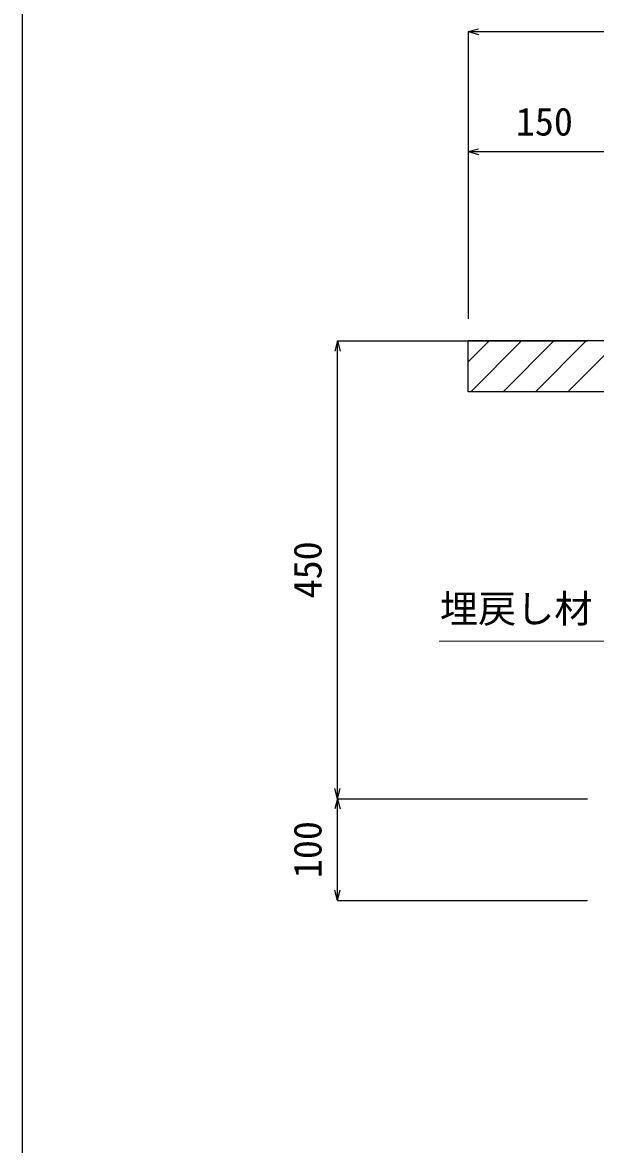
# Model space of a CAD drawing. Units: millimetres, scale not verified. Extents: x -9755 to 16726, y -7413 to 4835.
# Drawn here: x -2950 to -2387, y -135 to 968 of the extents above; entities that cross this region are included whole.
import ezdxf
from ezdxf.enums import TextEntityAlignment as Align

# ---------------------------------------------------------------- set-up
doc = ezdxf.new("R2010")
doc.units = ezdxf.units.MM
doc.header["$LTSCALE"] = 15
for name, color, linetype in [('0-3_鉄筋', 7, 'Continuous'), ('0-6_寸法', 4, 'Continuous'), ('0-F', 5, 'Continuous')]:
    doc.layers.add(name, color=color, linetype=linetype)
doc.layers.add('0-A', color=7, linetype='Continuous', lineweight=18)
doc.styles.add('ＭＳ ゴシック', font='')
doc.styles.get('ＭＳ ゴシック').set_extended_font_data('MS Gothic')

msp = doc.modelspace()

# ---------------------------------------------------------------- linework, layer by layer
at = {"layer": '0-3_鉄筋'}
for p, q in [((-2211.81, 654.9), (-2511.81, 654.9)), ((-2511.81, 604.9), (-2511.81, 654.9)), ((-2511.81, 634.19), (-2491.1, 654.9)), ((-2509.28, 604.9), (-2459.28, 654.9)), ((-2477.46, 604.9), (-2427.46, 654.9)), ((-2445.64, 604.9), (-2395.64, 654.9)), ((-2413.82, 604.9), (-2363.82, 654.9)), ((-2241.81, 604.9), (-2511.81, 604.9))]:
    msp.add_line(p, q, dxfattribs=at)
at = {"layer": '0-6_寸法'}
for p, q in [((-2511.81, 958.94), (-2501.67, 961.66)), ((-2511.81, 958.94), (-1711.81, 958.94)), ((-2511.81, 958.94), (-2501.67, 956.22)), ((-2511.81, 958.94), (-2511.81, 841)), ((-2511.81, 841), (-2501.67, 843.72)), ((-2511.81, 841), (-2361.81, 841)), ((-2511.81, 841), (-2501.67, 838.28)), ((-2511.81, 841), (-2511.81, 676.65)), ((-2640.21, 654.9), (-2642.93, 644.76)), ((-2640.21, 204.9), (-2640.21, 654.9)), ((-2640.21, 654.9), (-2637.49, 644.76)), ((-2640.21, 654.9), (-2394.42, 654.9)), ((-2640.21, 204.9), (-2642.93, 215.04)), ((-2640.21, 204.9), (-2637.49, 215.04)), ((-2640.21, 204.9), (-2642.93, 194.76)), ((-2640.21, 104.9), (-2640.21, 204.9)), ((-2640.21, 204.9), (-2637.49, 194.76)), ((-2640.21, 204.9), (-2394.42, 204.9)), ((-2640.21, 104.9), (-2642.93, 115.04)), ((-2640.21, 104.9), (-2637.49, 115.04)), ((-2640.21, 104.9), (-2394.42, 104.9))]:
    msp.add_line(p, q, dxfattribs=at)
at = {"layer": '0-A'}
msp.add_lwpolyline([(-2540.31, 359.67), (-2340.44, 359.67), (-2350.58, 356.95)], dxfattribs=at)
at = {"layer": '0-F'}
msp.add_lwpolyline([(-2950, 2027.5), (2950, 2027.5), (2950, -2027.5), (-2950, -2027.5)], close=True, dxfattribs=at)

# ---------------------------------------------------------------- texts
at = {"layer": '0-6_寸法', "style": 'ＭＳ ゴシック'}
msp.add_text('150', height=27.49, dxfattribs=at).set_placement((-2464.93, 848.5), align=Align.BOTTOM_LEFT)
for s, p in [('450', (-2647.71, 401.77)), ('100', (-2647.71, 126.77))]:
    msp.add_text(s, height=27.49, rotation=90, dxfattribs=at).set_placement(p, align=Align.BOTTOM_LEFT)
at = {"layer": '0-A', "color": 4, "style": 'ＭＳ ゴシック'}
msp.add_text('埋戻し材', height=27.49, dxfattribs=at).set_placement((-2539.54, 369.66), align=Align.BOTTOM_LEFT)

doc.saveas('drawing.dxf')
